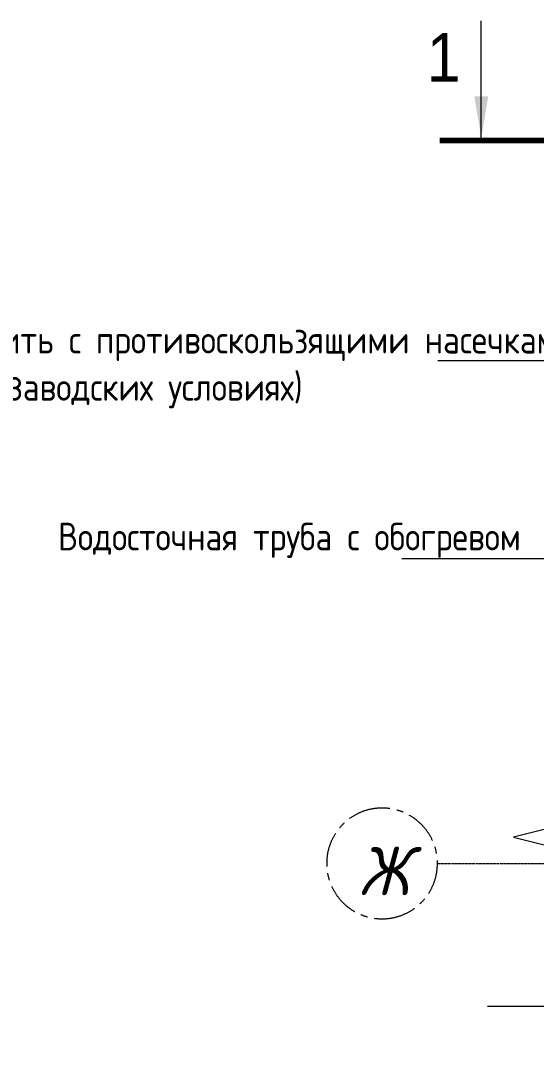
# Model space of a CAD drawing. Header units: millimetres. Extents: x 504091 to 2165846, y 135022 to 442887.
# Drawn here: x 865440 to 869160, y 312799 to 320356 of the extents above; entities that cross this region are included whole.
import ezdxf

# ---------------------------------------------------------------- set-up
doc = ezdxf.new("R2010")
doc.units = ezdxf.units.MM
doc.linetypes.add('ADSK_Линия сетки', pattern=[25, 20, -2.5, 0, -2.5])
doc.linetypes.add('осеваяX2', pattern=[4, 2.5, -0.5, 0.5, -0.5])
for name, color, linetype, lineweight in [('+АР_Вспомогательная', 7, 'Continuous', 9), ('+АР_Выноски', 4, 'Continuous', 9), ('Аннотация', 7, 'Continuous', 9), ('Оси', 165, 'осеваяX2', 13)]:
    doc.layers.add(name, color=color, linetype=linetype, lineweight=lineweight)
doc.styles.add('Arial', font='arial.ttf', dxfattribs={"height": 250})
doc.styles.add('GOST 2.304_new', font='isocpeur.ttf', dxfattribs={"width": 0.9, "oblique": 15})
doc.styles.add('GOST Common_6', font='GOST_Common.ttf', dxfattribs={"width": 0.9, "height": 200})

# ---------------------------------------------------------------- blocks, each defined once
blk = doc.blocks.new('Ось сетки - Круг_Ø8 мм-8258-План 1-го этажа')
at = {"layer": 'Оси', "lineweight": 20}
for start, end in [(360, 180), (180, 360)]:
    blk.add_arc((0, 0), 4, start, end, dxfattribs=at)

msp = doc.modelspace()

# ---------------------------------------------------------------- linework, layer by layer
at = {"layer": '+АР_Вспомогательная', "color": 7, "linetype": 'Continuous', "ltscale": 50}
for points in [[(869247.7179, 315955.4353), (869247.7179, 314648.0197), (869497.7179, 314585.5197), (868997.7179, 314460.5197), (869247.7179, 314398.0197), (869247.7179, 312799.0207)], [(868810.2442, 313238.5041), (872357.0916, 313238.5041), (872419.5916, 313488.5041), (872544.5916, 312988.5041), (872607.0916, 313238.5041), (878670.3088, 313238.5041)]]:
    msp.add_lwpolyline(points, dxfattribs=at)
at = {"layer": '+АР_Выноски', "color": 7, "linetype": 'Continuous', "ltscale": 100}
msp.add_line((868764.4563, 319511.8298), (868764.4563, 320356.2698), dxfattribs=at)
at = {"layer": '+АР_Выноски', "color": 7, "linetype": 'Continuous', "ltscale": 100, "const_width": 40}
msp.add_lwpolyline([(868464.4563, 319491.8298), (869464.4563, 319491.8298)], dxfattribs=at)
at = {"layer": '+АР_Выноски', "color": 7, "linetype": 'Continuous', "ltscale": 100}
msp.add_solid([(868764.4563, 319511.8298), (868814.7343, 319812.28), (868714.1783, 319812.28)], dxfattribs=at)
at = {"layer": 'Аннотация', "lineweight": 9}
for p, q in [((869465.9726, 317899.7353), (868450.0208, 317899.7353)), ((869312.9778, 316470.0831), (868190.0946, 316470.0831))]:
    msp.add_line(p, q, dxfattribs=at)
at = {"layer": 'Оси', "linetype": 'ADSK_Линия сетки'}
msp.add_line((868448.0151, 314270.0499), (876759.6275, 314270.0499), dxfattribs=at)

# ---------------------------------------------------------------- block references
at = {"layer": 'Оси', "lineweight": 20, "xscale": 99.99999999999993, "yscale": 99.99999999999993, "zscale": 99.99999999999993, "rotation": 269.9999999999994}
msp.add_blockref('Ось сетки - Круг_Ø8 мм-8258-План 1-го этажа', (868048.0151, 314270.0499), dxfattribs=at)

# ---------------------------------------------------------------- texts
at = {"layer": '+АР_Выноски', "color": 7, "linetype": 'Continuous', "ltscale": 100, "style": 'Arial', "width": 0.9}
msp.add_text('1', height=350, dxfattribs=at).set_placement((868370.0163, 319917.8971))
at = {"layer": 'Аннотация', "lineweight": 9, "char_height": 200, "width": 7119.9, "attachment_point": 1, "line_spacing_factor": 1.022766, "style": 'GOST Common_6'}
for s, insert in [('\\pt288,576,864,1152,1440,1728,2016,2304,2592,2880,3168,3456,3744,4032,4320,4608,4896,5184,5472,5760,6048,6336,6624,6912,7200,7488,7776,8064,8352,8640,8928,9216;Ступени выполнить с противоскользящими насечками (нанесенными в заводских условиях)', (863517.5362, 318153.6324)), ('\\pt360,720,1080,1440,1800,2160,2520,2880,3240,3600,3960,4320,4680,5040,5400,5760,6120,6480,6840,7200,7560,7920,8280,8640,9000,9360,9720,10080,10440,10800,11160,11520;Водосточная труба с обогревом ', (865707.6415, 316731.1982))]:
    msp.add_mtext(s, dxfattribs=dict(at, insert=insert))
at = {"layer": 'Оси', "insert": (868062.4922, 314215.5243), "char_height": 350, "width": 327.6, "attachment_point": 5, "line_spacing_factor": 1.022766, "style": 'GOST 2.304_new'}
msp.add_mtext('\\pt89.999,180.0015,270.0005,359.9995,449.9985,540.001,630,719.999,810.0015,900.0005,989.9995,1079.9985,1170.001,1260,1349.999,1440.0015,1530.0005,1619.9995,1709.9985,1800.001,1890,1979.999,2070.0015,2160.0005,2249.9995,2339.9985,2430.001,2520,2609.999,2700.0015,2790.0005,2879.9995;Ж', dxfattribs=at)

doc.saveas('drawing.dxf')
